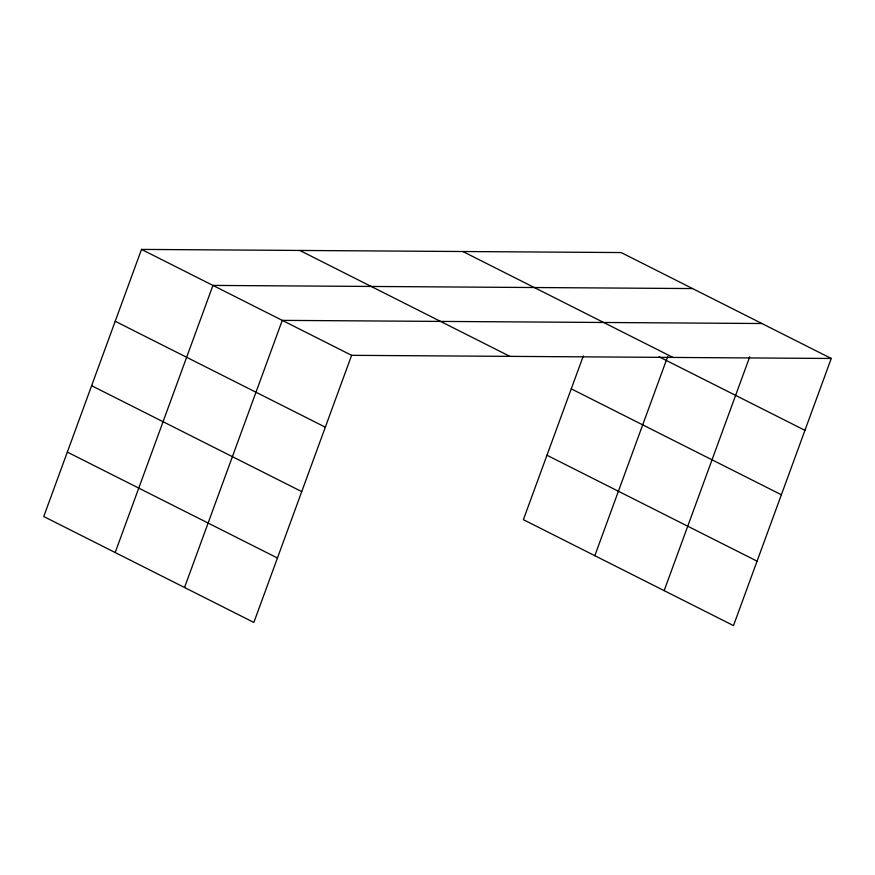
<?xml version="1.0" encoding="UTF-8"?>
<svg xmlns="http://www.w3.org/2000/svg" width="875" height="875" viewBox="0 0 875 875"><rect width="100%" height="100%" fill="white"/><g stroke="black" fill="none" stroke-linecap="round" stroke-linejoin="round"><path stroke-width="1.31" d="M831.25 358.477L621.141 252.558L141.509 249.408L43.75 516.523L253.859 622.442L351.619 355.327L831.25 358.477L733.491 625.592L523.381 519.673L583.286 356.005M115.183 552.541L212.942 285.414L692.573 288.564M184.527 587.497L282.275 320.37L761.917 323.52M594.825 555.691L667.691 356.584M664.158 590.647L749.7 356.88M462.864 251.519L672.973 357.427M659.017 356.77L804.956 430.336M299.786 250.447L509.895 356.366M571.266 388.85L781.375 494.769M141.509 249.408L351.619 355.327M546.962 455.241L757.072 561.159M115.205 321.267L325.314 427.186M91.623 385.7L301.733 491.619M67.331 452.091L277.441 558.009"/></g></svg>
